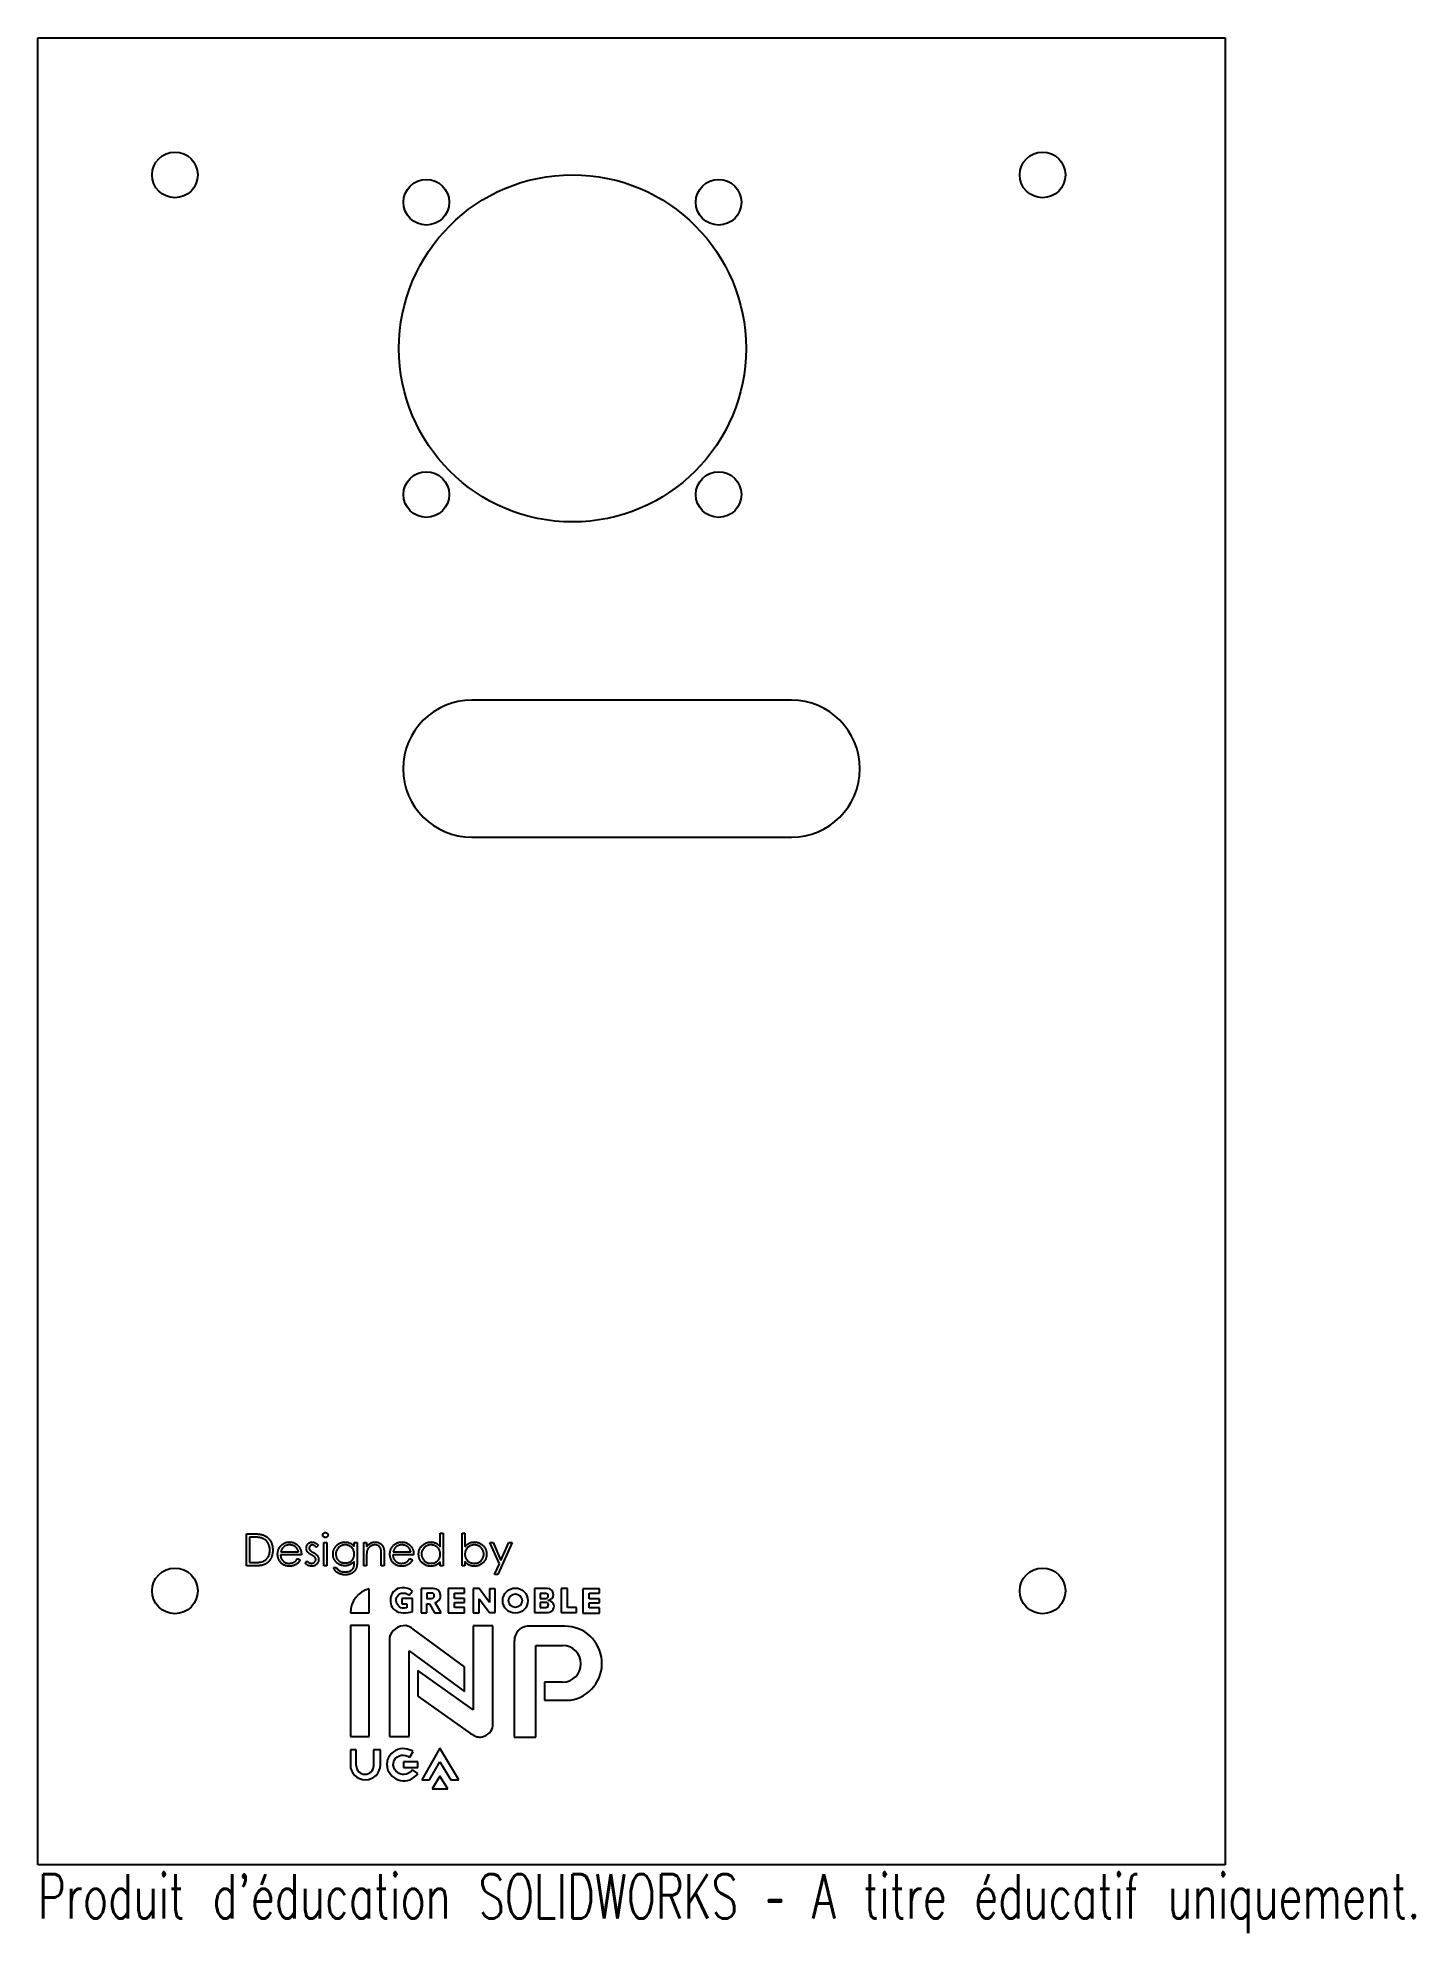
# Model space of a CAD drawing. Header units: millimetres. Extents: x -65 to 86, y -107 to 100.
import ezdxf

# ---------------------------------------------------------------- set-up
doc = ezdxf.new("R2010")
doc.units = ezdxf.units.MM
doc.styles.add('SLDTEXTSTYLE0', font='TXT', dxfattribs={"width": 0.7, "bigfont": 'bigfont'})

msp = doc.modelspace()

# ---------------------------------------------------------------- linework, layer by layer
at = {"color": 7, "linetype": 'Continuous', "lineweight": 25}
for p, q in [((-65, 100), (65, 100)), ((-65, -100), (-65, 100)), ((65, 100), (65, -100)), ((17.5, 27.5), (-17.5, 27.5)), ((-17.5, 12.5), (17.5, 12.5)), ((-42.16, -63.76), (-41.46, -63.76)), ((-42.16, -67.26), (-42.16, -63.76)), ((-41.6, -64.12), (-41.85, -64.12)), ((-41.85, -64.12), (-41.85, -66.9)), ((-20.94, -63.67), (-20.62, -63.67)), ((-20.94, -65.19), (-20.94, -63.67)), ((-20.62, -63.67), (-20.62, -67.26)), ((-18.56, -63.67), (-18.25, -63.67)), ((-18.56, -67.26), (-18.56, -63.67)), ((-18.25, -63.67), (-18.25, -65.16)), ((-36.15, -66.05), (-38.44, -66.05)), ((-38.41, -65.73), (-36.46, -65.73)), ((-34.31, -65.02), (-34.52, -65.24)), ((-33.68, -64.7), (-33.37, -64.7)), ((-33.68, -67.26), (-33.68, -64.7)), ((-33.37, -64.7), (-33.37, -67.26)), ((-30.36, -64.7), (-30.05, -64.7)), ((-30.36, -65.15), (-30.36, -64.7)), ((-30.05, -64.7), (-30.05, -66.73)), ((-29.33, -64.7), (-29.02, -64.7)), ((-29.33, -67.26), (-29.33, -64.7)), ((-29.02, -64.7), (-29.02, -65.16)), ((-29.02, -66.33), (-29.02, -67.26)), ((-27.4, -67.26), (-27.4, -66.05)), ((-27.09, -65.95), (-27.09, -67.26)), ((-23.85, -66.05), (-26.14, -66.05)), ((-26.11, -65.73), (-24.17, -65.73)), ((-15.51, -64.7), (-15.17, -64.7)), ((-14.47, -67.04), (-15.51, -64.7)), ((-15.17, -64.7), (-14.3, -66.66)), ((-13.09, -64.7), (-14.66, -68.2)), ((-14.3, -66.66), (-13.43, -64.7)), ((-13.43, -64.7), (-13.09, -64.7)), ((-41.08, -67.26), (-42.16, -67.26)), ((-41.85, -66.9), (-41.45, -66.9)), ((-36.56, -66.45), (-36.28, -66.6)), ((-35.75, -66.96), (-35.54, -66.72)), ((-33.37, -67.26), (-33.68, -67.26)), ((-32.65, -67.44), (-32.34, -67.44)), ((-30.36, -66.9), (-30.36, -66.77)), ((-29.02, -67.26), (-29.33, -67.26)), ((-27.09, -67.26), (-27.4, -67.26)), ((-24.27, -66.45), (-23.99, -66.6)), ((-20.94, -67.26), (-20.94, -66.81)), ((-20.62, -67.26), (-20.94, -67.26)), ((-18.25, -67.26), (-18.56, -67.26)), ((-18.25, -66.78), (-18.25, -67.26)), ((-15, -68.2), (-14.47, -67.04)), ((-14.66, -68.2), (-15, -68.2)), ((-28.73, -72.4), (-28.73, -69.77)), ((-24.36, -70.46), (-23.97, -70.04)), ((-21.67, -69.76), (-23.03, -69.76)), ((-23.03, -69.76), (-23.03, -72.4)), ((-21.89, -70.24), (-22.4, -70.24)), ((-22.4, -70.24), (-22.4, -70.83)), ((-18.28, -69.76), (-20.08, -69.76)), ((-20.08, -69.76), (-20.08, -72.4)), ((-19.39, -70.24), (-18.28, -70.24)), ((-19.39, -70.83), (-19.39, -70.24)), ((-18.28, -70.24), (-18.28, -69.76)), ((-17.35, -69.76), (-17.35, -72.4)), ((-16.68, -69.76), (-17.35, -69.76)), ((-15.55, -71.27), (-16.68, -69.76)), ((-14.92, -69.79), (-15.55, -69.79)), ((-15.55, -69.79), (-15.55, -71.27)), ((-14.92, -72.38), (-14.92, -69.79)), ((-10.64, -69.73), (-10.64, -72.37)), ((-9.22, -69.73), (-10.64, -69.73)), ((-10.01, -70.3), (-10.01, -70.83)), ((-9.38, -70.3), (-10.01, -70.3)), ((-7.71, -69.73), (-7.71, -72.37)), ((-7.03, -69.73), (-7.71, -69.73)), ((-7.03, -71.82), (-7.03, -69.73)), ((-3.53, -69.79), (-5.33, -69.79)), ((-5.33, -69.79), (-5.33, -72.43)), ((-4.64, -70.27), (-3.53, -70.27)), ((-4.64, -70.86), (-4.64, -70.27)), ((-3.53, -70.27), (-3.53, -69.79)), ((-30.78, -72.4), (-28.73, -72.4)), ((-25.15, -70.83), (-25.15, -71.41)), ((-24, -70.83), (-25.15, -70.83)), ((-25.15, -71.41), (-24.62, -71.41)), ((-24.62, -71.41), (-24.62, -71.85)), ((-24, -72.26), (-24, -70.83)), ((-23.03, -72.4), (-22.4, -72.4)), ((-22.4, -70.83), (-21.89, -70.83)), ((-22.4, -72.4), (-22.4, -71.41)), ((-22.4, -71.41), (-22.14, -71.41)), ((-22.14, -71.41), (-21.57, -72.4)), ((-21.57, -72.4), (-20.86, -72.4)), ((-20.86, -72.4), (-21.49, -71.29)), ((-20.08, -72.4), (-18.28, -72.4)), ((-18.28, -70.83), (-19.39, -70.83)), ((-19.39, -71.82), (-19.39, -71.29)), ((-19.39, -71.29), (-18.28, -71.29)), ((-18.28, -71.82), (-19.39, -71.82)), ((-18.28, -71.29), (-18.28, -70.83)), ((-18.28, -72.4), (-18.28, -71.82)), ((-17.35, -72.4), (-16.68, -72.4)), ((-16.68, -72.4), (-16.68, -70.87)), ((-16.68, -70.87), (-15.55, -72.38)), ((-15.55, -72.38), (-14.92, -72.38)), ((-10.64, -72.37), (-9.15, -72.37)), ((-10.01, -70.83), (-9.38, -70.83)), ((-10.01, -71.27), (-10.01, -71.82)), ((-9.38, -71.27), (-10.01, -71.27)), ((-10.01, -71.82), (-9.38, -71.82)), ((-7.71, -72.37), (-6.03, -72.37)), ((-6.03, -71.82), (-7.03, -71.82)), ((-6.03, -72.37), (-6.03, -71.82)), ((-5.33, -72.43), (-3.53, -72.43)), ((-3.53, -70.86), (-4.64, -70.86)), ((-4.64, -71.85), (-4.64, -71.32)), ((-4.64, -71.32), (-3.53, -71.32)), ((-3.53, -71.85), (-4.64, -71.85)), ((-3.53, -71.32), (-3.53, -70.86)), ((-3.53, -72.43), (-3.53, -71.85)), ((-28.73, -73.78), (-30.79, -73.78)), ((-30.79, -73.78), (-30.79, -85.93)), ((-28.73, -85.93), (-28.73, -73.78)), ((-18.28, -78.32), (-23.92, -74.19)), ((-15.2, -73.82), (-17.35, -73.82)), ((-17.35, -73.82), (-17.35, -83.03)), ((-15.2, -84.79), (-15.2, -73.82)), ((-7.31, -73.87), (-11.43, -73.87)), ((-26.5, -75.12), (-26.5, -85.96)), ((-24.36, -85.96), (-24.36, -76.56)), ((-24.36, -76.56), (-18.28, -81.01)), ((-12.84, -75.44), (-12.84, -86)), ((-10.5, -86), (-10.5, -75.97)), ((-10.5, -75.97), (-7.56, -75.97)), ((-17.35, -83.03), (-23.42, -78.71)), ((-23.42, -78.71), (-23.42, -81.51)), ((-18.28, -81.01), (-18.28, -78.32)), ((-7.56, -80), (-9.55, -80)), ((-9.55, -80), (-9.55, -81.97)), ((-23.42, -81.51), (-17.63, -85.63)), ((-9.55, -81.97), (-6.7, -81.97)), ((-30.79, -85.93), (-28.73, -85.93)), ((-26.5, -85.96), (-24.36, -85.96)), ((-12.84, -86), (-10.5, -86)), ((-30.79, -87.41), (-30.79, -89.03)), ((-30.15, -87.41), (-30.79, -87.41)), ((-30.15, -89.12), (-30.15, -87.41)), ((-27.5, -87.41), (-28.24, -87.41)), ((-28.24, -87.41), (-28.24, -89.12)), ((-27.5, -89.03), (-27.5, -87.41)), ((-23.42, -88.72), (-24.97, -88.72)), ((-24.97, -88.72), (-24.97, -89.34)), ((-24.27, -88.2), (-23.9, -87.6)), ((-23.42, -89.34), (-23.42, -88.72)), ((-21, -87.22), (-22.96, -90.68)), ((-22.14, -90.68), (-21, -88.72)), ((-18.91, -90.68), (-21, -87.22)), ((-21, -88.72), (-19.79, -90.68)), ((-24.97, -89.34), (-23.42, -89.34)), ((-23.42, -90), (-24, -89.6)), ((-22.96, -90.68), (-22.14, -90.68)), ((-21, -90.27), (-21.82, -91.68)), ((-20.13, -91.68), (-21, -90.27)), ((-19.79, -90.68), (-18.91, -90.68)), ((-21.82, -91.68), (-20.13, -91.68)), ((65, -100), (-65, -100))]:
    msp.add_line(p, q, dxfattribs=at)
for centre, radius in [((-50, 85), 2.5), ((45, 85), 2.5), ((-6.47, 66.01), 19), ((-22.47, 82.01), 2.5), ((9.53, 82.01), 2.5), ((-22.47, 50.01), 2.5), ((9.53, 50.01), 2.5), ((-50, -70), 2.5), ((45, -70), 2.5), ((-12.73, -71.07), 1.38), ((-12.73, -71.07), 0.741)]:
    msp.add_circle(centre, radius, dxfattribs=at)
for centre, radius, start, end in [((-17.5, 20), 7.5, 90, 270), ((17.5, 20), 7.5, 270, 90), ((-28.07, -72.4), 2.71, 104.1157, 180), ((-21.89, -70.53), 0.294, 270, 90), ((-21.67, -70.53), 0.772, 282.9176, 90), ((-9.38, -70.56), 0.262, 270, 90), ((-9.22, -70.4), 0.662, 273.0609, 90), ((-9.38, -71.54), 0.274, 270, 90), ((-9.15, -71.71), 0.657, 270, 93.0609), ((-11.25, -75.44), 1.58, 96.4631, 180), ((-7.31, -77.94), 4.07, 278.618, 90), ((-7.56, -77.98), 2.01, 270, 90), ((-29.14, -89.03), 1.65, 180, 0), ((-29.19, -89.12), 0.955, 180, 0)]:
    msp.add_arc(centre, radius, start, end, dxfattribs=at)
for points, knots in [([(-40.53, -64.21), (-40.56, -64.21), (-40.62, -64.19), (-40.72, -64.17), (-40.84, -64.15), (-40.96, -64.14), (-41.1, -64.13), (-41.26, -64.12), (-41.43, -64.12), (-41.54, -64.12), (-41.6, -64.12)], [0, 0, 0, 0, 0.084319, 0.179285, 0.286583, 0.405111, 0.535593, 0.67819, 0.832976, 1, 1, 1, 1]), ([(-41.46, -63.76), (-41.39, -63.76), (-41.28, -63.76), (-41.1, -63.76), (-40.95, -63.77), (-40.8, -63.79), (-40.67, -63.8), (-40.55, -63.83), (-40.44, -63.85), (-40.38, -63.87), (-40.35, -63.88)], [0, 0, 0, 0, 0.164289, 0.317406, 0.458844, 0.589367, 0.707831, 0.81577, 0.91288, 1, 1, 1, 1]), ([(-39.6, -65.55), (-39.61, -65.51), (-39.61, -65.43), (-39.62, -65.31), (-39.64, -65.2), (-39.66, -65.09), (-39.7, -64.98), (-39.74, -64.88), (-39.79, -64.79), (-39.85, -64.7), (-39.91, -64.61), (-39.98, -64.54), (-40.06, -64.46), (-40.14, -64.4), (-40.23, -64.34), (-40.32, -64.29), (-40.42, -64.25), (-40.49, -64.23), (-40.53, -64.21)], [0, 0, 0, 0, 0.070151, 0.137813, 0.203226, 0.267174, 0.330024, 0.391794, 0.453084, 0.514334, 0.575, 0.634865, 0.694116, 0.753442, 0.813126, 0.87408, 0.936007, 1, 1, 1, 1]), ([(-40.35, -63.88), (-40.3, -63.9), (-40.22, -63.93), (-40.11, -63.99), (-40, -64.05), (-39.9, -64.12), (-39.81, -64.21), (-39.72, -64.3), (-39.64, -64.4), (-39.57, -64.5), (-39.5, -64.61), (-39.45, -64.73), (-39.4, -64.86), (-39.36, -64.98), (-39.33, -65.12), (-39.31, -65.26), (-39.29, -65.4), (-39.29, -65.5), (-39.29, -65.55)], [0, 0, 0, 0, 0.061545, 0.121694, 0.181155, 0.239875, 0.298702, 0.357647, 0.417605, 0.478494, 0.540407, 0.602345, 0.665004, 0.728559, 0.793651, 0.860534, 0.929236, 1, 1, 1, 1]), ([(-33.82, -63.89), (-33.82, -63.87), (-33.81, -63.84), (-33.8, -63.79), (-33.77, -63.74), (-33.73, -63.7), (-33.69, -63.67), (-33.64, -63.64), (-33.58, -63.62), (-33.55, -63.62), (-33.53, -63.62)], [0, 0, 0, 0, 0.12329, 0.242149, 0.363437, 0.489745, 0.618115, 0.744894, 0.868932, 1, 1, 1, 1]), ([(-33.53, -64.16), (-33.55, -64.16), (-33.58, -64.16), (-33.64, -64.14), (-33.69, -64.12), (-33.73, -64.08), (-33.77, -64.04), (-33.8, -64), (-33.81, -63.95), (-33.82, -63.91), (-33.82, -63.89)], [0, 0, 0, 0, 0.131867, 0.256661, 0.384213, 0.513365, 0.640443, 0.761085, 0.879146, 1, 1, 1, 1]), ([(-33.53, -63.62), (-33.51, -63.62), (-33.47, -63.62), (-33.41, -63.64), (-33.36, -63.67), (-33.32, -63.7), (-33.28, -63.74), (-33.25, -63.79), (-33.24, -63.84), (-33.23, -63.87), (-33.23, -63.89)], [0, 0, 0, 0, 0.131899, 0.258284, 0.384341, 0.51198, 0.638632, 0.75923, 0.877412, 1, 1, 1, 1]), ([(-33.23, -63.89), (-33.23, -63.91), (-33.24, -63.95), (-33.25, -64), (-33.28, -64.04), (-33.32, -64.08), (-33.36, -64.12), (-33.41, -64.14), (-33.47, -64.16), (-33.51, -64.16), (-33.53, -64.16)], [0, 0, 0, 0, 0.120162, 0.237546, 0.357497, 0.484917, 0.613329, 0.74015, 0.867301, 1, 1, 1, 1]), ([(-39.29, -65.55), (-39.29, -65.59), (-39.29, -65.68), (-39.3, -65.81), (-39.32, -65.93), (-39.35, -66.04), (-39.38, -66.16), (-39.41, -66.27), (-39.46, -66.38), (-39.51, -66.48), (-39.57, -66.57), (-39.63, -66.66), (-39.69, -66.75), (-39.77, -66.82), (-39.84, -66.89), (-39.92, -66.96), (-40, -67.02), (-40.09, -67.07), (-40.18, -67.11), (-40.28, -67.15), (-40.39, -67.18), (-40.51, -67.21), (-40.64, -67.23), (-40.78, -67.25), (-40.93, -67.26), (-41.03, -67.26), (-41.08, -67.26)], [0, 0, 0, 0, 0.046081, 0.090807, 0.134295, 0.177024, 0.218823, 0.260244, 0.30108, 0.341614, 0.381583, 0.42012, 0.458075, 0.494738, 0.531195, 0.566934, 0.602713, 0.638327, 0.674853, 0.713467, 0.754442, 0.797815, 0.843989, 0.893072, 0.944963, 1, 1, 1, 1]), ([(-40.45, -66.81), (-40.41, -66.8), (-40.35, -66.78), (-40.26, -66.73), (-40.18, -66.69), (-40.1, -66.63), (-40.02, -66.57), (-39.95, -66.51), (-39.89, -66.43), (-39.83, -66.35), (-39.78, -66.27), (-39.73, -66.18), (-39.69, -66.09), (-39.66, -65.99), (-39.63, -65.88), (-39.62, -65.78), (-39.61, -65.67), (-39.61, -65.59), (-39.6, -65.55)], [0, 0, 0, 0, 0.0624145, 0.1233382, 0.1831245, 0.241783, 0.3005789, 0.3596801, 0.4188816, 0.4795307, 0.5408505, 0.6023034, 0.6644632, 0.7278057, 0.7928948, 0.8596723, 0.9284644, 1, 1, 1, 1]), ([(-38.75, -65.99), (-38.75, -65.95), (-38.75, -65.87), (-38.74, -65.75), (-38.71, -65.64), (-38.68, -65.53), (-38.64, -65.43), (-38.59, -65.32), (-38.53, -65.22), (-38.48, -65.16), (-38.46, -65.13)], [0, 0, 0, 0, 0.128045, 0.253768, 0.377428, 0.500551, 0.623296, 0.746578, 0.872348, 1, 1, 1, 1]), ([(-37.47, -67.3), (-37.51, -67.3), (-37.61, -67.3), (-37.75, -67.28), (-37.88, -67.25), (-38, -67.2), (-38.12, -67.15), (-38.23, -67.08), (-38.32, -66.99), (-38.41, -66.9), (-38.49, -66.8), (-38.56, -66.69), (-38.62, -66.58), (-38.67, -66.47), (-38.71, -66.35), (-38.73, -66.23), (-38.75, -66.11), (-38.75, -66.03), (-38.75, -65.99)], [0, 0, 0, 0, 0.071579, 0.139629, 0.204797, 0.268135, 0.329814, 0.391301, 0.453434, 0.516552, 0.579631, 0.641119, 0.701294, 0.76081, 0.819932, 0.87892, 0.938983, 1, 1, 1, 1]), ([(-38.46, -65.13), (-38.43, -65.09), (-38.36, -65.02), (-38.26, -64.92), (-38.14, -64.84), (-38.02, -64.77), (-37.89, -64.72), (-37.75, -64.68), (-37.61, -64.66), (-37.51, -64.66), (-37.46, -64.65)], [0, 0, 0, 0, 0.128835, 0.253589, 0.374643, 0.49534, 0.616325, 0.739759, 0.866842, 1, 1, 1, 1]), ([(-38.44, -66.05), (-38.44, -66.08), (-38.43, -66.15), (-38.42, -66.24), (-38.4, -66.33), (-38.37, -66.42), (-38.33, -66.5), (-38.28, -66.58), (-38.23, -66.66), (-38.16, -66.72), (-38.1, -66.79), (-38.02, -66.84), (-37.95, -66.89), (-37.87, -66.92), (-37.78, -66.95), (-37.69, -66.97), (-37.6, -66.99), (-37.54, -66.99), (-37.51, -66.99)], [0, 0, 0, 0, 0.068385, 0.134476, 0.198391, 0.260753, 0.321829, 0.383037, 0.444653, 0.507398, 0.569825, 0.630778, 0.690929, 0.750945, 0.811049, 0.872331, 0.935004, 1, 1, 1, 1]), ([(-38.1, -65.21), (-38.12, -65.22), (-38.15, -65.25), (-38.2, -65.31), (-38.24, -65.36), (-38.28, -65.43), (-38.32, -65.49), (-38.35, -65.57), (-38.38, -65.65), (-38.4, -65.7), (-38.41, -65.73)], [0, 0, 0, 0, 0.109984, 0.22258, 0.3385, 0.458709, 0.585535, 0.717518, 0.854667, 1, 1, 1, 1]), ([(-37.44, -64.97), (-37.47, -64.97), (-37.54, -64.97), (-37.63, -64.98), (-37.71, -65), (-37.8, -65.03), (-37.88, -65.06), (-37.96, -65.1), (-38.03, -65.15), (-38.08, -65.19), (-38.1, -65.21)], [0, 0, 0, 0, 0.131092, 0.259141, 0.384162, 0.505992, 0.629098, 0.750669, 0.874039, 1, 1, 1, 1]), ([(-37.46, -64.65), (-37.41, -64.66), (-37.3, -64.66), (-37.15, -64.68), (-37.01, -64.72), (-36.88, -64.78), (-36.75, -64.85), (-36.63, -64.94), (-36.52, -65.04), (-36.46, -65.12), (-36.43, -65.16)], [0, 0, 0, 0, 0.13204, 0.259033, 0.38188, 0.502258, 0.622752, 0.744743, 0.870109, 1, 1, 1, 1]), ([(-36.46, -65.73), (-36.48, -65.69), (-36.5, -65.61), (-36.54, -65.5), (-36.6, -65.4), (-36.66, -65.31), (-36.73, -65.24), (-36.81, -65.17), (-36.9, -65.11), (-37, -65.06), (-37.1, -65.02), (-37.21, -64.99), (-37.33, -64.97), (-37.4, -64.97), (-37.44, -64.97)], [0, 0, 0, 0, 0.0962401, 0.1852313, 0.2675005, 0.3444004, 0.4195949, 0.4968906, 0.5766379, 0.6602679, 0.7453866, 0.8300403, 0.9144742, 1, 1, 1, 1]), ([(-36.43, -65.16), (-36.41, -65.19), (-36.36, -65.25), (-36.31, -65.35), (-36.26, -65.45), (-36.22, -65.56), (-36.19, -65.67), (-36.17, -65.79), (-36.15, -65.92), (-36.15, -66), (-36.15, -66.05)], [0, 0, 0, 0, 0.118522, 0.236255, 0.356174, 0.47725, 0.60154, 0.729618, 0.862158, 1, 1, 1, 1]), ([(-35.61, -65.33), (-35.61, -65.3), (-35.61, -65.26), (-35.6, -65.19), (-35.59, -65.12), (-35.57, -65.06), (-35.54, -65), (-35.51, -64.95), (-35.47, -64.89), (-35.43, -64.84), (-35.38, -64.8), (-35.33, -64.76), (-35.28, -64.73), (-35.22, -64.7), (-35.16, -64.68), (-35.1, -64.67), (-35.03, -64.66), (-34.99, -64.65), (-34.96, -64.65)], [0, 0, 0, 0, 0.067978, 0.133044, 0.196507, 0.258613, 0.319728, 0.380873, 0.442636, 0.505079, 0.567881, 0.628814, 0.68891, 0.748765, 0.809386, 0.870884, 0.934037, 1, 1, 1, 1]), ([(-35.49, -65.72), (-35.51, -65.69), (-35.55, -65.63), (-35.58, -65.53), (-35.61, -65.43), (-35.61, -65.36), (-35.61, -65.33)], [0, 0, 0, 0, 0.246252, 0.492591, 0.74057, 1, 1, 1, 1]), ([(-35.05, -66.07), (-35.08, -66.05), (-35.13, -66.03), (-35.2, -65.98), (-35.27, -65.94), (-35.32, -65.89), (-35.38, -65.85), (-35.42, -65.81), (-35.46, -65.76), (-35.48, -65.73), (-35.49, -65.72)], [0, 0, 0, 0, 0.1577617, 0.3059502, 0.4437755, 0.5728244, 0.6921542, 0.8022957, 0.9055644, 1, 1, 1, 1]), ([(-34.96, -64.97), (-34.99, -64.97), (-35.03, -64.97), (-35.09, -64.99), (-35.15, -65.03), (-35.2, -65.07), (-35.24, -65.12), (-35.27, -65.18), (-35.29, -65.25), (-35.3, -65.29), (-35.3, -65.31)], [0, 0, 0, 0, 0.124958, 0.245901, 0.369166, 0.498511, 0.628504, 0.751028, 0.873724, 1, 1, 1, 1]), ([(-35.3, -65.31), (-35.3, -65.33), (-35.29, -65.37), (-35.28, -65.43), (-35.25, -65.49), (-35.22, -65.53), (-35.21, -65.54)], [0, 0, 0, 0, 0.24004, 0.479403, 0.731757, 1, 1, 1, 1]), ([(-35.21, -65.54), (-35.2, -65.55), (-35.19, -65.58), (-35.15, -65.6), (-35.12, -65.64), (-35.07, -65.67), (-35.03, -65.7), (-34.97, -65.74), (-34.91, -65.77), (-34.87, -65.8), (-34.84, -65.81)], [0, 0, 0, 0, 0.0834251, 0.1775598, 0.2839824, 0.4022167, 0.5335685, 0.676121, 0.8316494, 1, 1, 1, 1]), ([(-34.67, -66.33), (-34.67, -66.32), (-34.69, -66.3), (-34.72, -66.28), (-34.76, -66.24), (-34.81, -66.21), (-34.86, -66.18), (-34.92, -66.14), (-34.98, -66.11), (-35.03, -66.08), (-35.05, -66.07)], [0, 0, 0, 0, 0.0768751, 0.1674617, 0.27227, 0.3895508, 0.5208014, 0.6662633, 0.8255449, 1, 1, 1, 1]), ([(-34.96, -64.65), (-34.94, -64.66), (-34.88, -64.66), (-34.8, -64.68), (-34.72, -64.7), (-34.64, -64.74), (-34.55, -64.8), (-34.47, -64.86), (-34.39, -64.93), (-34.34, -64.99), (-34.31, -65.02)], [0, 0, 0, 0, 0.105714, 0.213412, 0.326127, 0.444452, 0.569061, 0.702712, 0.846318, 1, 1, 1, 1]), ([(-34.52, -65.24), (-34.54, -65.22), (-34.58, -65.18), (-34.63, -65.12), (-34.69, -65.07), (-34.74, -65.04), (-34.8, -65.01), (-34.85, -64.98), (-34.91, -64.97), (-34.95, -64.97), (-34.96, -64.97)], [0, 0, 0, 0, 0.158223, 0.305036, 0.441309, 0.565963, 0.683525, 0.793334, 0.898518, 1, 1, 1, 1]), ([(-34.84, -65.81), (-34.82, -65.82), (-34.77, -65.85), (-34.69, -65.9), (-34.62, -65.94), (-34.56, -65.99), (-34.51, -66.03), (-34.46, -66.08), (-34.42, -66.12), (-34.4, -66.15), (-34.38, -66.17)], [0, 0, 0, 0, 0.158989, 0.307115, 0.446213, 0.574876, 0.694152, 0.804581, 0.906593, 1, 1, 1, 1]), ([(-34.58, -66.58), (-34.58, -66.55), (-34.58, -66.51), (-34.6, -66.45), (-34.63, -66.39), (-34.65, -66.35), (-34.67, -66.33)], [0, 0, 0, 0, 0.253475, 0.500453, 0.745578, 1, 1, 1, 1]), ([(-34.38, -66.17), (-34.37, -66.2), (-34.33, -66.26), (-34.29, -66.35), (-34.27, -66.46), (-34.27, -66.53), (-34.27, -66.56)], [0, 0, 0, 0, 0.2488386, 0.495235, 0.7433356, 1, 1, 1, 1]), ([(-32.69, -65.97), (-32.69, -65.94), (-32.69, -65.88), (-32.68, -65.8), (-32.67, -65.71), (-32.65, -65.63), (-32.63, -65.55), (-32.6, -65.47), (-32.56, -65.39), (-32.52, -65.31), (-32.47, -65.24), (-32.42, -65.17), (-32.37, -65.1), (-32.31, -65.04), (-32.25, -64.98), (-32.18, -64.93), (-32.11, -64.88), (-32.03, -64.83), (-31.95, -64.79), (-31.87, -64.75), (-31.79, -64.72), (-31.71, -64.7), (-31.63, -64.68), (-31.54, -64.66), (-31.46, -64.66), (-31.4, -64.65), (-31.37, -64.65)], [0, 0, 0, 0, 0.042034, 0.083905, 0.125069, 0.166158, 0.20721, 0.248491, 0.289878, 0.33217, 0.374476, 0.416225, 0.45761, 0.499073, 0.540553, 0.582249, 0.62455, 0.667433, 0.710323, 0.752467, 0.794065, 0.835216, 0.876228, 0.917446, 0.958643, 1, 1, 1, 1]), ([(-31.38, -67.26), (-31.41, -67.26), (-31.47, -67.26), (-31.56, -67.25), (-31.64, -67.23), (-31.73, -67.21), (-31.81, -67.19), (-31.89, -67.16), (-31.97, -67.12), (-32.05, -67.08), (-32.12, -67.04), (-32.19, -66.99), (-32.26, -66.94), (-32.32, -66.88), (-32.38, -66.82), (-32.43, -66.76), (-32.48, -66.69), (-32.53, -66.62), (-32.57, -66.54), (-32.6, -66.47), (-32.63, -66.39), (-32.65, -66.31), (-32.67, -66.23), (-32.69, -66.14), (-32.69, -66.06), (-32.69, -66), (-32.69, -65.97)], [0, 0, 0, 0, 0.042865, 0.085222, 0.127202, 0.169025, 0.210882, 0.252963, 0.295628, 0.338553, 0.381463, 0.423582, 0.465066, 0.506312, 0.54704, 0.587676, 0.628675, 0.669946, 0.711036, 0.751996, 0.792673, 0.833446, 0.874191, 0.915494, 0.957478, 1, 1, 1, 1]), ([(-31.35, -64.97), (-31.39, -64.97), (-31.49, -64.97), (-31.62, -65), (-31.75, -65.04), (-31.87, -65.1), (-31.98, -65.17), (-32.08, -65.26), (-32.17, -65.36), (-32.25, -65.47), (-32.31, -65.59), (-32.35, -65.72), (-32.38, -65.85), (-32.38, -65.94), (-32.38, -65.98)], [0, 0, 0, 0, 0.085519, 0.169309, 0.252218, 0.336756, 0.420595, 0.502741, 0.584804, 0.668268, 0.751823, 0.833629, 0.91622, 1, 1, 1, 1]), ([(-32.38, -65.98), (-32.38, -66.02), (-32.38, -66.08), (-32.36, -66.18), (-32.34, -66.27), (-32.31, -66.36), (-32.27, -66.45), (-32.22, -66.53), (-32.17, -66.6), (-32.1, -66.67), (-32.03, -66.74), (-31.95, -66.79), (-31.86, -66.84), (-31.77, -66.88), (-31.68, -66.91), (-31.58, -66.93), (-31.48, -66.94), (-31.4, -66.94), (-31.37, -66.94)], [0, 0, 0, 0, 0.064983, 0.127803, 0.189056, 0.248395, 0.307691, 0.366977, 0.42734, 0.488795, 0.550674, 0.612045, 0.673369, 0.73493, 0.79781, 0.862892, 0.930095, 1, 1, 1, 1]), ([(-31.37, -64.65), (-31.33, -64.66), (-31.23, -64.66), (-31.1, -64.68), (-30.97, -64.71), (-30.84, -64.76), (-30.71, -64.83), (-30.59, -64.91), (-30.47, -65.02), (-30.4, -65.1), (-30.36, -65.15)], [0, 0, 0, 0, 0.120911, 0.238762, 0.354755, 0.470359, 0.589144, 0.716329, 0.852445, 1, 1, 1, 1]), ([(-31.37, -66.94), (-31.33, -66.94), (-31.26, -66.94), (-31.15, -66.93), (-31.05, -66.91), (-30.96, -66.88), (-30.87, -66.84), (-30.79, -66.79), (-30.71, -66.74), (-30.64, -66.67), (-30.57, -66.6), (-30.52, -66.53), (-30.47, -66.45), (-30.43, -66.36), (-30.4, -66.27), (-30.38, -66.17), (-30.36, -66.07), (-30.36, -66), (-30.36, -65.96)], [0, 0, 0, 0, 0.070121, 0.137122, 0.201487, 0.263765, 0.32456, 0.384739, 0.444905, 0.505232, 0.565494, 0.6251, 0.68435, 0.743883, 0.804608, 0.867239, 0.932094, 1, 1, 1, 1]), ([(-30.36, -65.96), (-30.36, -65.92), (-30.37, -65.83), (-30.39, -65.69), (-30.43, -65.57), (-30.49, -65.45), (-30.56, -65.35), (-30.64, -65.25), (-30.74, -65.17), (-30.85, -65.1), (-30.96, -65.04), (-31.09, -65), (-31.22, -64.97), (-31.3, -64.97), (-31.35, -64.97)], [0, 0, 0, 0, 0.089243, 0.174349, 0.257613, 0.339527, 0.420997, 0.501579, 0.582542, 0.666133, 0.750049, 0.832743, 0.915647, 1, 1, 1, 1]), ([(-29.02, -65.16), (-28.98, -65.12), (-28.92, -65.04), (-28.81, -64.93), (-28.69, -64.84), (-28.57, -64.77), (-28.45, -64.72), (-28.32, -64.68), (-28.18, -64.66), (-28.09, -64.66), (-28.04, -64.65)], [0, 0, 0, 0, 0.140976, 0.273569, 0.398988, 0.51993, 0.63811, 0.756589, 0.87686, 1, 1, 1, 1]), ([(-28.97, -65.65), (-28.97, -65.66), (-28.98, -65.7), (-28.99, -65.76), (-29, -65.83), (-29, -65.91), (-29.01, -66.01), (-29.01, -66.11), (-29.01, -66.22), (-29.02, -66.29), (-29.02, -66.33)], [0, 0, 0, 0, 0.076995, 0.167615, 0.271052, 0.38946, 0.520843, 0.666399, 0.826094, 1, 1, 1, 1]), ([(-28.1, -64.97), (-28.12, -64.97), (-28.17, -64.97), (-28.25, -64.98), (-28.32, -64.99), (-28.39, -65.02), (-28.46, -65.04), (-28.52, -65.08), (-28.59, -65.12), (-28.65, -65.16), (-28.71, -65.21), (-28.76, -65.27), (-28.81, -65.32), (-28.85, -65.38), (-28.89, -65.44), (-28.92, -65.51), (-28.95, -65.58), (-28.96, -65.62), (-28.97, -65.65)], [0, 0, 0, 0, 0.063986, 0.126627, 0.188984, 0.25023, 0.312351, 0.374574, 0.438148, 0.50292, 0.567974, 0.630771, 0.692935, 0.754398, 0.815218, 0.876117, 0.938015, 1, 1, 1, 1]), ([(-27.44, -65.47), (-27.45, -65.43), (-27.47, -65.36), (-27.52, -65.25), (-27.58, -65.16), (-27.66, -65.09), (-27.75, -65.04), (-27.86, -65), (-27.97, -64.97), (-28.05, -64.97), (-28.1, -64.97)], [0, 0, 0, 0, 0.13552, 0.260833, 0.378476, 0.493178, 0.609281, 0.729981, 0.859261, 1, 1, 1, 1]), ([(-28.04, -64.65), (-27.99, -64.66), (-27.9, -64.66), (-27.77, -64.69), (-27.64, -64.73), (-27.52, -64.8), (-27.42, -64.87), (-27.33, -64.97), (-27.25, -65.07), (-27.2, -65.17), (-27.17, -65.26), (-27.14, -65.33), (-27.13, -65.41), (-27.11, -65.5), (-27.1, -65.6), (-27.09, -65.71), (-27.09, -65.83), (-27.09, -65.91), (-27.09, -65.95)], [0, 0, 0, 0, 0.0772404, 0.1511781, 0.223488, 0.2955426, 0.3669763, 0.4371305, 0.5070436, 0.5785597, 0.6166135, 0.6587562, 0.7044912, 0.7548031, 0.8093316, 0.8682745, 0.9320729, 1, 1, 1, 1]), ([(-27.4, -66.05), (-27.4, -66.02), (-27.4, -65.95), (-27.4, -65.86), (-27.4, -65.77), (-27.41, -65.69), (-27.41, -65.62), (-27.42, -65.57), (-27.43, -65.52), (-27.43, -65.49), (-27.44, -65.47)], [0, 0, 0, 0, 0.17885, 0.34211, 0.489826, 0.623254, 0.74008, 0.841483, 0.928908, 1, 1, 1, 1]), ([(-26.46, -65.99), (-26.46, -65.95), (-26.45, -65.87), (-26.44, -65.75), (-26.42, -65.64), (-26.39, -65.53), (-26.34, -65.43), (-26.29, -65.32), (-26.23, -65.22), (-26.19, -65.16), (-26.16, -65.13)], [0, 0, 0, 0, 0.128045, 0.253768, 0.377428, 0.500551, 0.623296, 0.746578, 0.872348, 1, 1, 1, 1]), ([(-25.17, -67.3), (-25.22, -67.3), (-25.32, -67.3), (-25.46, -67.28), (-25.59, -67.25), (-25.71, -67.2), (-25.82, -67.15), (-25.93, -67.08), (-26.03, -66.99), (-26.12, -66.9), (-26.2, -66.8), (-26.27, -66.69), (-26.33, -66.58), (-26.37, -66.47), (-26.41, -66.35), (-26.44, -66.23), (-26.45, -66.11), (-26.46, -66.03), (-26.46, -65.99)], [0, 0, 0, 0, 0.071579, 0.139629, 0.204797, 0.268135, 0.329814, 0.391301, 0.453434, 0.516552, 0.579631, 0.641119, 0.701294, 0.76081, 0.819932, 0.87892, 0.938983, 1, 1, 1, 1]), ([(-26.16, -65.13), (-26.13, -65.09), (-26.07, -65.02), (-25.96, -64.92), (-25.85, -64.84), (-25.73, -64.77), (-25.6, -64.72), (-25.46, -64.68), (-25.31, -64.66), (-25.21, -64.66), (-25.16, -64.65)], [0, 0, 0, 0, 0.128835, 0.253589, 0.374643, 0.49534, 0.616325, 0.739759, 0.866842, 1, 1, 1, 1]), ([(-26.14, -66.05), (-26.14, -66.08), (-26.14, -66.15), (-26.12, -66.24), (-26.1, -66.33), (-26.07, -66.42), (-26.03, -66.5), (-25.99, -66.58), (-25.93, -66.66), (-25.87, -66.72), (-25.8, -66.79), (-25.73, -66.84), (-25.65, -66.89), (-25.57, -66.92), (-25.49, -66.95), (-25.4, -66.97), (-25.31, -66.99), (-25.24, -66.99), (-25.21, -66.99)], [0, 0, 0, 0, 0.068385, 0.134476, 0.198391, 0.260753, 0.321829, 0.383037, 0.444653, 0.507398, 0.569825, 0.630778, 0.690929, 0.750945, 0.811049, 0.872331, 0.935004, 1, 1, 1, 1]), ([(-25.81, -65.21), (-25.82, -65.22), (-25.86, -65.25), (-25.9, -65.31), (-25.94, -65.36), (-25.98, -65.43), (-26.02, -65.49), (-26.05, -65.57), (-26.08, -65.65), (-26.1, -65.7), (-26.11, -65.73)], [0, 0, 0, 0, 0.109984, 0.22258, 0.3385, 0.458709, 0.585535, 0.717518, 0.854667, 1, 1, 1, 1]), ([(-25.15, -64.97), (-25.18, -64.97), (-25.24, -64.97), (-25.33, -64.98), (-25.42, -65), (-25.5, -65.03), (-25.58, -65.06), (-25.66, -65.1), (-25.74, -65.15), (-25.78, -65.19), (-25.81, -65.21)], [0, 0, 0, 0, 0.131092, 0.2591413, 0.3841618, 0.505992, 0.6290981, 0.7506691, 0.8740389, 1, 1, 1, 1]), ([(-25.16, -64.65), (-25.11, -64.66), (-25.01, -64.66), (-24.86, -64.68), (-24.72, -64.72), (-24.58, -64.78), (-24.46, -64.85), (-24.34, -64.94), (-24.23, -65.04), (-24.17, -65.12), (-24.13, -65.16)], [0, 0, 0, 0, 0.13204, 0.259033, 0.38188, 0.502258, 0.622752, 0.744743, 0.870109, 1, 1, 1, 1]), ([(-24.17, -65.73), (-24.18, -65.69), (-24.2, -65.61), (-24.25, -65.5), (-24.3, -65.4), (-24.36, -65.31), (-24.43, -65.24), (-24.51, -65.17), (-24.6, -65.11), (-24.7, -65.06), (-24.81, -65.02), (-24.92, -64.99), (-25.03, -64.97), (-25.11, -64.97), (-25.15, -64.97)], [0, 0, 0, 0, 0.09624, 0.185231, 0.267501, 0.3444, 0.419595, 0.496891, 0.576638, 0.660268, 0.745387, 0.83004, 0.914474, 1, 1, 1, 1]), ([(-24.13, -65.16), (-24.11, -65.19), (-24.07, -65.25), (-24.01, -65.35), (-23.96, -65.45), (-23.93, -65.56), (-23.89, -65.67), (-23.87, -65.79), (-23.86, -65.92), (-23.86, -66), (-23.85, -66.05)], [0, 0, 0, 0, 0.1185218, 0.2362548, 0.3561744, 0.4772497, 0.6015399, 0.7296184, 0.8621583, 1, 1, 1, 1]), ([(-23.32, -65.97), (-23.32, -65.93), (-23.31, -65.84), (-23.29, -65.71), (-23.26, -65.58), (-23.22, -65.47), (-23.16, -65.35), (-23.1, -65.24), (-23.02, -65.14), (-22.92, -65.04), (-22.82, -64.95), (-22.72, -64.87), (-22.61, -64.8), (-22.49, -64.75), (-22.37, -64.71), (-22.24, -64.68), (-22.11, -64.66), (-22.02, -64.66), (-21.97, -64.65)], [0, 0, 0, 0, 0.063775, 0.126079, 0.186904, 0.247574, 0.308003, 0.369132, 0.432033, 0.496791, 0.561611, 0.624914, 0.686726, 0.748079, 0.809582, 0.871631, 0.934886, 1, 1, 1, 1]), ([(-21.98, -67.3), (-22.03, -67.3), (-22.12, -67.3), (-22.25, -67.28), (-22.37, -67.25), (-22.5, -67.21), (-22.61, -67.15), (-22.72, -67.09), (-22.83, -67.01), (-22.93, -66.92), (-23.02, -66.82), (-23.1, -66.71), (-23.17, -66.6), (-23.22, -66.49), (-23.26, -66.36), (-23.29, -66.24), (-23.31, -66.11), (-23.32, -66.02), (-23.32, -65.97)], [0, 0, 0, 0, 0.06462, 0.127433, 0.189004, 0.24993, 0.310668, 0.372329, 0.434939, 0.499576, 0.564191, 0.626735, 0.688109, 0.749294, 0.810331, 0.871901, 0.935046, 1, 1, 1, 1]), ([(-21.97, -64.97), (-22.01, -64.97), (-22.11, -64.97), (-22.24, -65), (-22.37, -65.04), (-22.49, -65.1), (-22.6, -65.17), (-22.7, -65.26), (-22.79, -65.36), (-22.86, -65.47), (-22.93, -65.59), (-22.97, -65.71), (-23, -65.84), (-23, -65.93), (-23, -65.97)], [0, 0, 0, 0, 0.085921, 0.169593, 0.252476, 0.336244, 0.419505, 0.502036, 0.584775, 0.669846, 0.754185, 0.836658, 0.91801, 1, 1, 1, 1]), ([(-23, -65.97), (-23, -66.02), (-23, -66.11), (-22.97, -66.23), (-22.93, -66.36), (-22.86, -66.48), (-22.79, -66.59), (-22.7, -66.7), (-22.6, -66.78), (-22.48, -66.86), (-22.36, -66.92), (-22.24, -66.96), (-22.11, -66.98), (-22.02, -66.99), (-21.97, -66.99)], [0, 0, 0, 0, 0.0815893, 0.1628589, 0.2454837, 0.3308071, 0.4164934, 0.4998932, 0.5830482, 0.6671579, 0.7513119, 0.8337848, 0.9162565, 1, 1, 1, 1]), ([(-21.97, -64.65), (-21.92, -64.66), (-21.82, -64.66), (-21.67, -64.68), (-21.53, -64.73), (-21.39, -64.79), (-21.27, -64.86), (-21.15, -64.96), (-21.04, -65.07), (-20.97, -65.15), (-20.94, -65.19)], [0, 0, 0, 0, 0.128884, 0.252985, 0.37421, 0.494102, 0.614753, 0.738511, 0.866243, 1, 1, 1, 1]), ([(-20.94, -65.98), (-20.94, -65.95), (-20.94, -65.88), (-20.96, -65.78), (-20.98, -65.68), (-21.01, -65.59), (-21.05, -65.5), (-21.1, -65.41), (-21.17, -65.33), (-21.24, -65.26), (-21.31, -65.19), (-21.39, -65.13), (-21.48, -65.08), (-21.57, -65.04), (-21.66, -65.01), (-21.76, -64.99), (-21.86, -64.97), (-21.93, -64.97), (-21.97, -64.97)], [0, 0, 0, 0, 0.0656338, 0.1291881, 0.1912187, 0.2519128, 0.3125075, 0.3734944, 0.4351516, 0.4987415, 0.5620952, 0.6241866, 0.6854757, 0.7460968, 0.8076116, 0.8699666, 0.933951, 1, 1, 1, 1]), ([(-21.97, -66.99), (-21.93, -66.99), (-21.84, -66.98), (-21.7, -66.96), (-21.57, -66.92), (-21.45, -66.86), (-21.33, -66.79), (-21.23, -66.7), (-21.14, -66.6), (-21.07, -66.5), (-21.01, -66.38), (-20.97, -66.25), (-20.94, -66.12), (-20.94, -66.03), (-20.94, -65.98)], [0, 0, 0, 0, 0.084802, 0.168664, 0.252552, 0.33824, 0.423103, 0.505556, 0.586176, 0.667136, 0.748499, 0.830452, 0.913456, 1, 1, 1, 1]), ([(-18.25, -65.16), (-18.21, -65.12), (-18.14, -65.04), (-18.03, -64.94), (-17.9, -64.85), (-17.78, -64.78), (-17.64, -64.72), (-17.5, -64.68), (-17.35, -64.66), (-17.25, -64.66), (-17.2, -64.65)], [0, 0, 0, 0, 0.134636, 0.262681, 0.38719, 0.50839, 0.628966, 0.749723, 0.873248, 1, 1, 1, 1]), ([(-17.21, -64.97), (-17.26, -64.97), (-17.35, -64.97), (-17.48, -65), (-17.61, -65.04), (-17.73, -65.1), (-17.85, -65.17), (-17.95, -65.26), (-18.04, -65.35), (-18.12, -65.46), (-18.17, -65.58), (-18.22, -65.7), (-18.24, -65.84), (-18.24, -65.93), (-18.25, -65.97)], [0, 0, 0, 0, 0.084735, 0.1681818, 0.2524185, 0.3386178, 0.4240141, 0.506402, 0.5875452, 0.6688007, 0.7500995, 0.8310223, 0.9139596, 1, 1, 1, 1]), ([(-18.25, -65.97), (-18.24, -66.01), (-18.24, -66.08), (-18.23, -66.18), (-18.21, -66.28), (-18.17, -66.37), (-18.13, -66.46), (-18.08, -66.54), (-18.02, -66.62), (-17.95, -66.7), (-17.87, -66.77), (-17.79, -66.83), (-17.71, -66.88), (-17.62, -66.92), (-17.52, -66.95), (-17.42, -66.97), (-17.32, -66.99), (-17.25, -66.99), (-17.22, -66.99)], [0, 0, 0, 0, 0.065646, 0.129212, 0.191253, 0.251958, 0.312564, 0.373562, 0.43523, 0.498536, 0.561901, 0.624098, 0.685023, 0.746051, 0.807577, 0.869943, 0.933939, 1, 1, 1, 1]), ([(-17.22, -66.99), (-17.17, -66.99), (-17.08, -66.98), (-16.95, -66.96), (-16.82, -66.92), (-16.7, -66.86), (-16.58, -66.79), (-16.48, -66.7), (-16.39, -66.6), (-16.32, -66.49), (-16.26, -66.37), (-16.21, -66.24), (-16.19, -66.11), (-16.18, -66.03), (-16.18, -65.98)], [0, 0, 0, 0, 0.0859925, 0.1697356, 0.2526871, 0.3365263, 0.4198561, 0.5024567, 0.5852648, 0.6697998, 0.7544075, 0.83695, 0.917941, 1, 1, 1, 1]), ([(-16.18, -65.98), (-16.18, -65.94), (-16.19, -65.85), (-16.21, -65.72), (-16.26, -65.6), (-16.32, -65.48), (-16.4, -65.36), (-16.49, -65.26), (-16.59, -65.17), (-16.7, -65.1), (-16.82, -65.04), (-16.95, -65), (-17.08, -64.97), (-17.17, -64.97), (-17.21, -64.97)], [0, 0, 0, 0, 0.082066, 0.163805, 0.246618, 0.331983, 0.417466, 0.500907, 0.584103, 0.668254, 0.752056, 0.83457, 0.916652, 1, 1, 1, 1]), ([(-15.87, -65.98), (-15.87, -66.03), (-15.87, -66.12), (-15.89, -66.25), (-15.92, -66.37), (-15.96, -66.49), (-16.02, -66.61), (-16.09, -66.71), (-16.17, -66.82), (-16.26, -66.92), (-16.36, -67.01), (-16.47, -67.09), (-16.58, -67.15), (-16.7, -67.21), (-16.82, -67.25), (-16.95, -67.28), (-17.08, -67.3), (-17.17, -67.3), (-17.21, -67.3)], [0, 0, 0, 0, 0.064015, 0.126228, 0.187289, 0.247869, 0.308511, 0.369727, 0.432536, 0.497198, 0.561923, 0.625133, 0.686855, 0.748117, 0.80953, 0.871487, 0.934981, 1, 1, 1, 1]), ([(-17.2, -64.65), (-17.16, -64.66), (-17.07, -64.66), (-16.94, -64.68), (-16.81, -64.71), (-16.69, -64.75), (-16.57, -64.8), (-16.46, -64.87), (-16.36, -64.95), (-16.26, -65.04), (-16.17, -65.14), (-16.09, -65.24), (-16.02, -65.35), (-15.96, -65.47), (-15.92, -65.59), (-15.89, -65.72), (-15.87, -65.85), (-15.87, -65.94), (-15.87, -65.98)], [0, 0, 0, 0, 0.0646486, 0.1278213, 0.1894193, 0.2503722, 0.3111375, 0.3728253, 0.4354632, 0.5001282, 0.5647725, 0.6273443, 0.6889194, 0.7498292, 0.8105779, 0.8721758, 0.9350171, 1, 1, 1, 1]), ([(-41.45, -66.9), (-41.39, -66.9), (-41.28, -66.9), (-41.12, -66.89), (-40.97, -66.89), (-40.84, -66.88), (-40.72, -66.86), (-40.62, -66.85), (-40.53, -66.83), (-40.47, -66.82), (-40.45, -66.81)], [0, 0, 0, 0, 0.171901, 0.330628, 0.475549, 0.606746, 0.725024, 0.829742, 0.921323, 1, 1, 1, 1]), ([(-37.51, -66.99), (-37.47, -66.99), (-37.41, -66.99), (-37.32, -66.97), (-37.23, -66.96), (-37.14, -66.93), (-37.05, -66.9), (-36.97, -66.86), (-36.9, -66.82), (-36.83, -66.77), (-36.77, -66.71), (-36.7, -66.64), (-36.63, -66.55), (-36.59, -66.48), (-36.56, -66.45)], [0, 0, 0, 0, 0.082592, 0.163879, 0.245659, 0.327726, 0.40861, 0.485749, 0.559169, 0.630268, 0.705306, 0.792065, 0.889796, 1, 1, 1, 1]), ([(-36.28, -66.6), (-36.31, -66.64), (-36.35, -66.71), (-36.42, -66.82), (-36.5, -66.91), (-36.59, -66.99), (-36.68, -67.07), (-36.77, -67.13), (-36.87, -67.18), (-36.98, -67.23), (-37.09, -67.26), (-37.21, -67.28), (-37.34, -67.3), (-37.42, -67.3), (-37.47, -67.3)], [0, 0, 0, 0, 0.09337, 0.181661, 0.265874, 0.346355, 0.4246, 0.501903, 0.579992, 0.658443, 0.738672, 0.821894, 0.908801, 1, 1, 1, 1]), ([(-35.01, -67.3), (-35.05, -67.3), (-35.12, -67.3), (-35.22, -67.28), (-35.33, -67.25), (-35.42, -67.21), (-35.52, -67.16), (-35.6, -67.1), (-35.68, -67.03), (-35.72, -66.98), (-35.75, -66.96)], [0, 0, 0, 0, 0.1267425, 0.251724, 0.3772187, 0.5046935, 0.6314582, 0.7554011, 0.8777005, 1, 1, 1, 1]), ([(-35.54, -66.72), (-35.52, -66.74), (-35.48, -66.78), (-35.42, -66.84), (-35.36, -66.88), (-35.29, -66.92), (-35.23, -66.95), (-35.16, -66.97), (-35.1, -66.99), (-35.05, -66.99), (-35.03, -66.99)], [0, 0, 0, 0, 0.147476, 0.285904, 0.417172, 0.540501, 0.659238, 0.775006, 0.887229, 1, 1, 1, 1]), ([(-35.03, -66.99), (-35, -66.99), (-34.94, -66.98), (-34.86, -66.96), (-34.78, -66.92), (-34.71, -66.87), (-34.65, -66.8), (-34.61, -66.73), (-34.58, -66.66), (-34.58, -66.6), (-34.58, -66.58)], [0, 0, 0, 0, 0.134042, 0.261896, 0.387836, 0.517686, 0.644509, 0.764718, 0.880291, 1, 1, 1, 1]), ([(-34.27, -66.56), (-34.27, -66.59), (-34.27, -66.64), (-34.28, -66.71), (-34.29, -66.78), (-34.32, -66.85), (-34.35, -66.91), (-34.38, -66.97), (-34.43, -67.03), (-34.48, -67.09), (-34.53, -67.14), (-34.59, -67.18), (-34.65, -67.22), (-34.72, -67.25), (-34.79, -67.27), (-34.86, -67.29), (-34.94, -67.3), (-34.99, -67.3), (-35.01, -67.3)], [0, 0, 0, 0, 0.064548, 0.127199, 0.188597, 0.24864, 0.309525, 0.370037, 0.431889, 0.495704, 0.559519, 0.621372, 0.682397, 0.743568, 0.805498, 0.86864, 0.933066, 1, 1, 1, 1]), ([(-31.34, -68.24), (-31.4, -68.24), (-31.5, -68.24), (-31.65, -68.22), (-31.79, -68.19), (-31.93, -68.15), (-32.05, -68.1), (-32.16, -68.04), (-32.26, -67.98), (-32.35, -67.9), (-32.43, -67.81), (-32.51, -67.7), (-32.58, -67.58), (-32.63, -67.48), (-32.65, -67.44)], [0, 0, 0, 0, 0.096491, 0.188474, 0.27684, 0.362137, 0.443437, 0.520166, 0.59271, 0.662917, 0.735419, 0.814881, 0.903061, 1, 1, 1, 1]), ([(-32.34, -67.44), (-32.31, -67.48), (-32.26, -67.55), (-32.17, -67.66), (-32.07, -67.74), (-31.95, -67.81), (-31.83, -67.87), (-31.69, -67.9), (-31.54, -67.93), (-31.43, -67.93), (-31.37, -67.93)], [0, 0, 0, 0, 0.124716, 0.243805, 0.360062, 0.475112, 0.593525, 0.71935, 0.853855, 1, 1, 1, 1]), ([(-30.36, -66.77), (-30.39, -66.8), (-30.46, -66.88), (-30.57, -66.98), (-30.68, -67.06), (-30.81, -67.13), (-30.95, -67.19), (-31.09, -67.23), (-31.24, -67.25), (-31.33, -67.26), (-31.38, -67.26)], [0, 0, 0, 0, 0.126561, 0.250895, 0.374719, 0.499826, 0.624964, 0.749039, 0.87318, 1, 1, 1, 1]), ([(-31.37, -67.93), (-31.32, -67.93), (-31.21, -67.93), (-31.06, -67.9), (-30.92, -67.87), (-30.8, -67.81), (-30.69, -67.75), (-30.6, -67.68), (-30.52, -67.6), (-30.47, -67.52), (-30.44, -67.45), (-30.42, -67.4), (-30.4, -67.33), (-30.39, -67.26), (-30.37, -67.18), (-30.37, -67.09), (-30.36, -67), (-30.36, -66.93), (-30.36, -66.9)], [0, 0, 0, 0, 0.098171, 0.189264, 0.274463, 0.355023, 0.43092, 0.501086, 0.566608, 0.629721, 0.662711, 0.698766, 0.738611, 0.782581, 0.830409, 0.882578, 0.939229, 1, 1, 1, 1]), ([(-30.14, -67.51), (-30.15, -67.54), (-30.17, -67.6), (-30.21, -67.68), (-30.26, -67.75), (-30.31, -67.83), (-30.37, -67.89), (-30.44, -67.95), (-30.51, -68.01), (-30.58, -68.06), (-30.66, -68.1), (-30.75, -68.14), (-30.84, -68.17), (-30.93, -68.2), (-31.03, -68.22), (-31.13, -68.23), (-31.24, -68.24), (-31.31, -68.24), (-31.34, -68.24)], [0, 0, 0, 0, 0.061371, 0.120906, 0.179424, 0.237607, 0.295938, 0.354218, 0.413537, 0.474087, 0.535121, 0.596988, 0.66002, 0.724277, 0.790012, 0.857748, 0.927829, 1, 1, 1, 1]), ([(-30.05, -66.73), (-30.05, -66.77), (-30.05, -66.86), (-30.05, -66.98), (-30.06, -67.09), (-30.07, -67.19), (-30.08, -67.28), (-30.1, -67.37), (-30.12, -67.44), (-30.13, -67.49), (-30.14, -67.51)], [0, 0, 0, 0, 0.163445, 0.315489, 0.456291, 0.585864, 0.705429, 0.813371, 0.911718, 1, 1, 1, 1]), ([(-25.21, -66.99), (-25.18, -66.99), (-25.12, -66.99), (-25.02, -66.97), (-24.93, -66.96), (-24.84, -66.93), (-24.76, -66.9), (-24.68, -66.86), (-24.61, -66.82), (-24.54, -66.77), (-24.47, -66.71), (-24.41, -66.64), (-24.34, -66.55), (-24.29, -66.48), (-24.27, -66.45)], [0, 0, 0, 0, 0.082592, 0.163879, 0.245659, 0.327726, 0.40861, 0.485749, 0.559169, 0.630268, 0.705306, 0.792065, 0.889796, 1, 1, 1, 1]), ([(-23.99, -66.6), (-24.01, -66.64), (-24.06, -66.71), (-24.13, -66.82), (-24.21, -66.91), (-24.29, -66.99), (-24.38, -67.07), (-24.48, -67.13), (-24.58, -67.18), (-24.68, -67.23), (-24.8, -67.26), (-24.91, -67.28), (-25.04, -67.3), (-25.13, -67.3), (-25.17, -67.3)], [0, 0, 0, 0, 0.09337, 0.181661, 0.265874, 0.346355, 0.4246, 0.501903, 0.579992, 0.658443, 0.738672, 0.821894, 0.908801, 1, 1, 1, 1]), ([(-20.94, -66.81), (-20.97, -66.85), (-21.04, -66.93), (-21.16, -67.03), (-21.28, -67.12), (-21.41, -67.19), (-21.54, -67.24), (-21.69, -67.27), (-21.83, -67.3), (-21.93, -67.3), (-21.98, -67.3)], [0, 0, 0, 0, 0.134298, 0.262085, 0.38627, 0.507165, 0.6273, 0.748145, 0.87237, 1, 1, 1, 1]), ([(-17.21, -67.3), (-17.26, -67.3), (-17.37, -67.3), (-17.52, -67.27), (-17.66, -67.23), (-17.79, -67.18), (-17.92, -67.11), (-18.04, -67.02), (-18.15, -66.91), (-18.21, -66.83), (-18.25, -66.78)], [0, 0, 0, 0, 0.129476, 0.25388, 0.374863, 0.494283, 0.614293, 0.73697, 0.865076, 1, 1, 1, 1]), ([(-23.97, -70.04), (-24.27, -69.76), (-25.04, -69.54), (-26.24, -69.96), (-26.58, -71.23), (-25.78, -72.52), (-24.57, -72.48), (-24, -72.26)], [0, 0, 0, 0, 0.192158, 0.330458, 0.560562, 0.682887, 1, 1, 1, 1]), ([(-24.62, -71.85), (-25.36, -72.08), (-25.67, -71.48), (-25.82, -70.94), (-25.49, -70.02), (-24.63, -70.25), (-24.36, -70.46)], [0, 0, 0, 0, 0.285312, 0.329245, 0.55691, 1, 1, 1, 1]), ([(-23.92, -74.19), (-24.17, -73.98), (-25.13, -73.48), (-26.38, -74.37), (-26.5, -75.12)], [0, 0, 0, 0, 0.278288, 1, 1, 1, 1]), ([(-17.63, -85.63), (-17.08, -85.95), (-16.31, -86.25), (-15.15, -85.32), (-15.2, -84.79)], [0, 0, 0, 0, 0.424202, 1, 1, 1, 1]), ([(-23.9, -87.6), (-24.17, -87.43), (-24.79, -87.2), (-25.89, -87.35), (-26.59, -88.06), (-26.8, -88.77), (-26.77, -89.56), (-26.29, -90.34), (-25.33, -90.87), (-24.23, -90.78), (-23.63, -90.3), (-23.42, -90)], [0, 0, 0, 0, 0.125, 0.25, 0.375, 0.4375, 0.5, 0.625, 0.75, 0.875, 1, 1, 1, 1]), ([(-24, -89.6), (-24.22, -89.92), (-24.8, -90.22), (-25.73, -89.93), (-26.22, -89.13), (-25.92, -88.29), (-25.15, -87.87), (-24.55, -88.02), (-24.27, -88.2)], [0, 0, 0, 0, 0.200719, 0.342736, 0.527084, 0.67629, 0.807959, 1, 1, 1, 1])]:
    msp.add_open_spline(points, degree=3, knots=knots, dxfattribs=at)

# ---------------------------------------------------------------- texts
at = {"color": 7, "linetype": 'Continuous', "insert": (-65, -101.02), "char_height": 4.8336, "attachment_point": 1, "style": 'SLDTEXTSTYLE0'}
msp.add_mtext("Produit d'éducation SOLIDWORKS – A titre éducatif uniquement.", dxfattribs=at)

doc.saveas('drawing.dxf')
